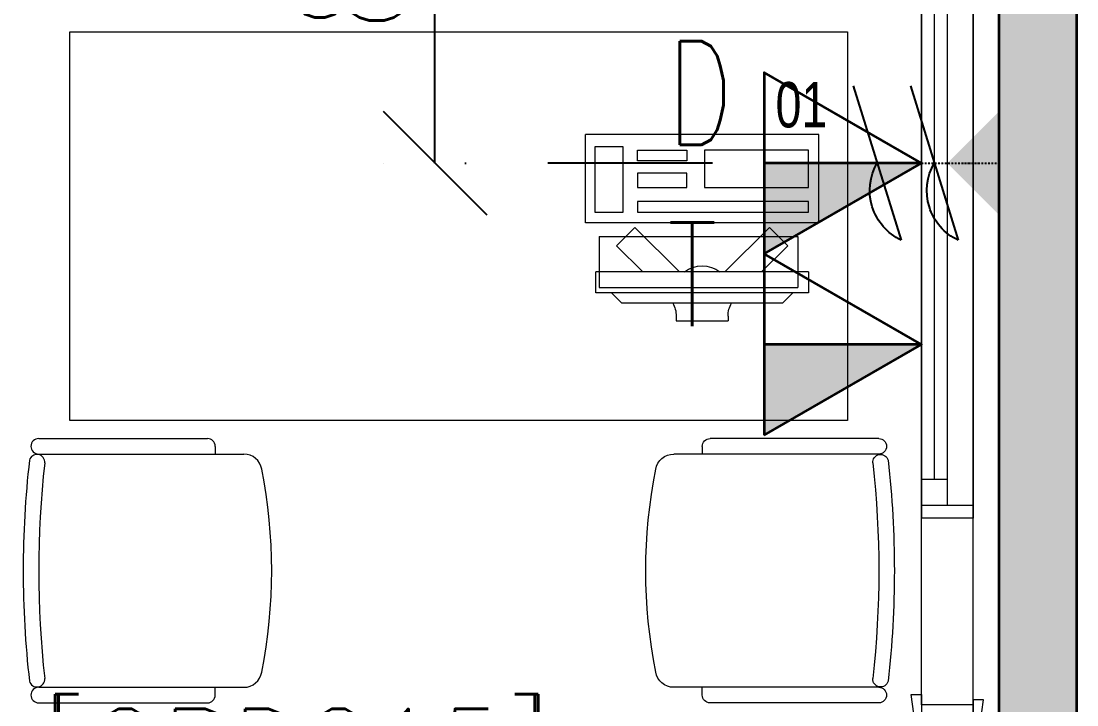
# Model space of a CAD drawing. Header units: inches. Extents: x -12418 to 57169, y -29325 to 19878.
# Drawn here: x 15961 to 17998, y -6087 to -4768 of the extents above; entities that cross this region are included whole.
import ezdxf

# ---------------------------------------------------------------- set-up
doc = ezdxf.new("R2010")
doc.units = ezdxf.units.IN
doc.header["$LTSCALE"] = 25
doc.header["$MEASUREMENT"] = 0
doc.linetypes.add('DASHDOT', pattern=[25.4, 12.7, -6.35, 0, -6.35])
doc.layers.get('0').update_dxf_attribs({"color": 8})
doc.layers.get('Defpoints').update_dxf_attribs({"color": 8})
doc.layers.add('0 @ 50', color=8, linetype='Continuous')
doc.layers.add('T-WIRE', color=140, linetype='Continuous')
for name, color, linetype, lineweight in [('00-Ground Floor$0$72_EGR_BASE_TEXT', 252, 'Continuous', 5), ('00-Ground Floor$0$72_EGR_EQP_TAG', 142, 'Continuous', 5), ('00-Ground Floor$0$Aluminum', 251, 'Continuous', 5), ('00-Ground Floor$0$LOADING', 253, 'Continuous', 5), ('00-Ground Floor$0$Walls', 251, 'Continuous', 5), ('00-Ground Floor$0$Wooden Joinery', 251, 'Continuous', 5), ('E-LITE-CLNG-CNDT', 6, 'DASHDOT', 35), ('T-CABL-TRAY', 60, 'Continuous', 35), ('T-DATA-CLNG-COND', 51, 'DASHDOT', 25), ('T-DATA-CLNG-COND @ 100', 51, 'DASHDOT', 25), ('T-DATA-DEVC-TYPE', 2, 'Continuous', 25), ('T-DATA-DIM', 251, 'DASHDOT', 25), ('T-DATA-WALL @ 100', 33, 'Continuous', 35)]:
    doc.layers.add(name, color=color, linetype=linetype, lineweight=lineweight)
doc.styles.add('00-Ground Floor$0$SIMPLEX', font='SIMPLEX.shx', dxfattribs={"height": 150})
doc.styles.add('00-Ground Floor$0$X3G_ENTITY_257CFD', font='swisscl.ttf', dxfattribs={"height": 200})
doc.styles.add('DC_Simplex', font='SIMPLEX.shx', dxfattribs={"width": 0.7})
doc.dimstyles.new('DevCad-MM', dxfattribs={"dimscale": 0.01, "dimtxt": 2, "dimasz": 2, "dimexe": 1, "dimexo": 1, "dimgap": 0.6, "dimtad": 1, "dimdec": 0, "dimrnd": 10, "dimzin": 1, "dimdsep": 46, "dimtxsty": 'DC_Simplex', "dimblk1": 'OBLIQUE', "dimblk2": 'OBLIQUE', "dimsah": 1, "dimcen": 3, "dimclrd": 256, "dimclre": 256, "dimclrt": 45, "dimadec": 0, "dimazin": 0, "dimtfac": 1, "dimtdec": 0, "dimtix": 1, "dimtmove": 2, "dimatfit": 2, "dimldrblk": 'OBLIQUE', "dimfxl": 1, "dimtolj": 1, "dimtzin": 0, "dimarcsym": 0})

# ---------------------------------------------------------------- blocks, each defined once
blk = doc.blocks.new('00-Ground Floor$0$A$C72370EFE')
at = {"layer": '00-Ground Floor$0$Wooden Joinery'}
for p, q in [((-0.01, -0.04), (-0.02, -0.04)), ((-0.01, -0.03), (-0.01, -0.07)), ((0, -0.03), (-0.01, -0.03)), ((0.04, -0.03), (0.05, -0.03)), ((0.05, -0.03), (0.05, -0.07)), ((0.05, -0.04), (0.06, -0.04)), ((-0.01, -0.06), (-0.02, -0.06)), ((0.05, -0.06), (0.06, -0.06)), ((-0.05, -0.07), (-0.05, -0.16)), ((-0.03, -0.07), (-0.03, -0.16)), ((0, -0.07), (-0.01, -0.07)), ((0.04, -0.07), (0.05, -0.07)), ((0.07, -0.07), (0.07, -0.16)), ((0.09, -0.07), (0.09, -0.16)), ((-0.01, -0.17), (-0.02, -0.17)), ((-0.01, -0.17), (-0.01, -0.19)), ((0.05, -0.17), (0.06, -0.17)), ((0.05, -0.17), (0.05, -0.19)), ((-0.01, -0.19), (-0.02, -0.19)), ((0.05, -0.19), (0.06, -0.19))]:
    blk.add_line(p, q, dxfattribs=at)
for centre, radius, start, end in [((-0.02, -0.07), 0.03, 90, 180), ((0.06, -0.07), 0.03, 0, 90), ((-0.02, -0.07), 0.01, 90, 180), ((0.06, -0.07), 0.01, 0, 90), ((-0.02, -0.16), 0.03, 180, 270), ((-0.02, -0.16), 0.01, 180, 270), ((0.06, -0.16), 0.01, 270, 0), ((0.06, -0.16), 0.03, 270, 0)]:
    blk.add_arc(centre, radius, start, end, dxfattribs=at)
blk = doc.blocks.new('00-Ground Floor$0$A$C5DAD61B4')
at = {"layer": '00-Ground Floor$0$Wooden Joinery'}
for points in [[(80, 959.1), (80, 969.1), (10, 979.1), (10, 959.1)], [(940, 959.1), (940, 969.1), (1010, 979.1), (1010, 959.1)], [(70, 859.1), (70, 849.1), (0, 839.1), (0, 859.1)], [(120, 859.1), (120, 0), (80, 0), (80, 859.1)], [(950, 859.1), (950, 849.1), (1020, 839.1), (1020, 859.1)]]:
    blk.add_lwpolyline(points, close=True, dxfattribs=at)
for points in [[(45, 859.1), (45, 959.1), (20, 959.1), (20, 859.1), (45, 859.1)], [(45, 859.1), (80, 859.1), (80, 899.1), (90, 899.1), (90, 959.1), (45, 959.1), (45, 859.1)], [(975, 859.1), (940, 859.1), (940, 899.1), (930, 899.1), (930, 959.1), (975, 959.1), (975, 859.1)], [(975, 859.1), (975, 959.1), (1000, 959.1), (1000, 859.1), (975, 859.1)]]:
    blk.add_lwpolyline(points, dxfattribs=at)
blk.add_arc((80, 859.1), 860, 272.666, 0, dxfattribs=at)
at = {"layer": '00-Ground Floor$0$Wooden Joinery', "xscale": 999.9999999998854, "yscale": 999.9999999998854, "zscale": 999.9999999998854, "rotation": 180}
blk.add_blockref('00-Ground Floor$0$A$C72370EFE', (120, 0), dxfattribs=at)
blk = doc.blocks.new('00-Ground Floor$0$GF21016-P')
at = {"layer": '00-Ground Floor$0$LOADING', "extrusion": (-1.24384e-09, -1.20261e-09, -1)}
for p, q in [((0.0128, 0.0179), (0.0128, 0.4136)), ((0.4628, 0.0179), (0.4628, 0.4136)), ((-0.0022, 0.3585), (0.0128, 0.3585)), ((0.4778, 0.3585), (0.4628, 0.3585)), ((-0.0172, 0.0179), (-0.0172, 0.3435)), ((0.4928, 0.0179), (0.4928, 0.3435)), ((0.4778, 0.0029), (0.4778, 0.0029))]:
    blk.add_line(p, q, dxfattribs=at)
for centre, radius, start, end in [((-0.2378, -0.5362), 1.0036, 78.7568, 101.2432), ((-0.0478, 0.4136), 0.035, 0, 80.6557), ((-0.4278, 0.4136), 0.035, 99.3443, 180), ((0.0022, 0.3435), 0.015, 0, 90), ((-0.4778, 0.3435), 0.015, 90, 180), ((-0.0284, 0.0145), 0.015, 284.3864, 95.5209), ((-0.2378, 1.8928), 1.8749, 263.6341, 276.3659), ((-0.4471, 0.0145), 0.015, 84.4791, 255.6136), ((0.0022, 0.0179), 0.015, 270, 0), ((0.0022, 0.0179), 0.015, 180, 270), ((-0.2378, 1.8734), 1.8855, 263.5119, 276.4881), ((-0.4778, 0.0179), 0.015, 270, 0), ((-0.4778, 0.0179), 0.015, 180, 270)]:
    blk.add_arc(centre, radius, start, end, dxfattribs=at)
blk = doc.blocks.new('00-Ground Floor$0$ITCWLS1-P')
at = {"layer": '00-Ground Floor$0$LOADING'}
for p, q in [((-0.17, 0.45), (-0.17, 0)), ((-0.17, 0.45), (0, 0.45)), ((0, 0.45), (0, 0)), ((-0.2651, 0.43, 0), (-0.3051, 0.43, 0)), ((-0.3051, 0.43, 0), (-0.3051, 0.02, 0)), ((-0.2651, 0.43, 0), (-0.2651, 0.02, 0)), ((-0.1496, 0.4305), (-0.1291, 0.4305)), ((-0.1291, 0.4305), (-0.1291, 0.4089)), ((-0.197, 0.4094), (-0.295, 0.4094)), ((-0.295, 0.0264), (-0.295, 0.4094)), ((-0.197, 0.0264), (-0.197, 0.4094)), ((-0.3251, 0.38, 0), (-0.3051, 0.4, 0)), ((-0.3251, 0.38, 0), (-0.3251, 0.07, 0)), ((-0.3503, 0.275), (-0.3596, 0.275)), ((-0.3596, 0.175), (-0.3596, 0.275)), ((-0.3503, 0.175), (-0.3596, 0.175)), ((-0.3251, 0.07, 0), (-0.3051, 0.05, 0)), ((-0.197, 0.0264), (-0.295, 0.0264)), ((-0.3051, 0.02, 0), (-0.2651, 0.02, 0)), ((-0.17, 0), (0, 0))]:
    blk.add_line(p, q, dxfattribs=at)
at = {"layer": '00-Ground Floor$0$LOADING', "extrusion": (2.48281e-10, 3.18408e-10, -1)}
for p, q in [((-0.2651, 0.3395), (-0.2144, 0.3902)), ((-0.1791, 0.3548), (-0.2144, 0.3902)), ((-0.2651, 0.2688), (-0.1791, 0.3548))]:
    blk.add_line(p, q, dxfattribs=at)
at = {"layer": '00-Ground Floor$0$LOADING', "extrusion": (2.48281e-10, -3.18408e-10, -1)}
for p, q in [((-0.2651, 0.1812), (-0.1791, 0.0952)), ((-0.2651, 0.1105), (-0.2144, 0.0598)), ((-0.1791, 0.0952), (-0.2144, 0.0598))]:
    blk.add_line(p, q, dxfattribs=at)
at = {"layer": '00-Ground Floor$0$LOADING'}
for points in [[(-0.1291, 0.4089), (-0.1291, 0.1), (-0.1496, 0.1), (-0.1496, 0.4305)], [(-0.1496, 0.1), (-0.1496, 0.1), (-0.1496, 0.1), (-0.1496, 0.1), (-0.1496, 0.1), (-0.1496, 0.1), (-0.1496, 0.1), (-0.1496, 0.1), (-0.1496, 0.1)], [(-0.1496, 0.1), (-0.1496, 0.1), (-0.1496, 0.1), (-0.1496, 0.1), (-0.1496, 0.1), (-0.1496, 0.1), (-0.1496, 0.1), (-0.1496, 0.1), (-0.1496, 0.1), (-0.1496, 0.1), (-0.1496, 0.1), (-0.1496, 0.1), (-0.1496, 0.1), (-0.1496, 0.1), (-0.1496, 0.1), (-0.1496, 0.1), (-0.1496, 0.1), (-0.1496, 0.1)], [(-0.1496, 0.1), (-0.1496, 0.1), (-0.1496, 0.1), (-0.1496, 0.1), (-0.1496, 0.1), (-0.1496, 0.1), (-0.1496, 0.1), (-0.1496, 0.1), (-0.1496, 0.1), (-0.1496, 0.1)], [(-0.1496, 0.1), (-0.1496, 0.1), (-0.1496, 0.1), (-0.1496, 0.1), (-0.1496, 0.1), (-0.1496, 0.1), (-0.1496, 0.1)], [(-0.1496, 0.1), (-0.1496, 0.1), (-0.1496, 0.1), (-0.1496, 0.1), (-0.1496, 0.1), (-0.1496, 0.1), (-0.1496, 0.1), (-0.1496, 0.1), (-0.1496, 0.1), (-0.1496, 0.1)], [(-0.1496, 0.1), (-0.1496, 0.1), (-0.1496, 0.1), (-0.1496, 0.1), (-0.1496, 0.1), (-0.1496, 0.1), (-0.1496, 0.1), (-0.1496, 0.1), (-0.1496, 0.1), (-0.1496, 0.1), (-0.1496, 0.1), (-0.1496, 0.1), (-0.1496, 0.1), (-0.1496, 0.1), (-0.1496, 0.1)], [(-0.1496, 0.1), (-0.1496, 0.1), (-0.1496, 0.1), (-0.1496, 0.1), (-0.1496, 0.1), (-0.1496, 0.1), (-0.1496, 0.1), (-0.1496, 0.1), (-0.1496, 0.1), (-0.1496, 0.1)], [(-0.1496, 0.1), (-0.1496, 0.1), (-0.1496, 0.1), (-0.1496, 0.1), (-0.1496, 0.1), (-0.1496, 0.1), (-0.1496, 0.1), (-0.1496, 0.1), (-0.1496, 0.1), (-0.1496, 0.1)], [(-0.1496, 0.1), (-0.1496, 0.1), (-0.1496, 0.1), (-0.1496, 0.1), (-0.1496, 0.1), (-0.1496, 0.1), (-0.1496, 0.1), (-0.1496, 0.1), (-0.1496, 0.1), (-0.1496, 0.1), (-0.1496, 0.1), (-0.1496, 0.1), (-0.1496, 0.1), (-0.1496, 0.1), (-0.1496, 0.1), (-0.1496, 0.1), (-0.1496, 0.1), (-0.1496, 0.1), (-0.1496, 0.1), (-0.1496, 0.1), (-0.1496, 0.1), (-0.1496, 0.1), (-0.1496, 0.1), (-0.1496, 0.1), (-0.1496, 0.1), (-0.1496, 0.1), (-0.1496, 0.1), (-0.1496, 0.1), (-0.1496, 0.1), (-0.1496, 0.1), (-0.1496, 0.1), (-0.1496, 0.1), (-0.1496, 0.1), (-0.1496, 0.1), (-0.1496, 0.1), (-0.1496, 0.1), (-0.1496, 0.1), (-0.1496, 0.1), (-0.1496, 0.1), (-0.1496, 0.1), (-0.1496, 0.1), (-0.1496, 0.1), (-0.1496, 0.1), (-0.1496, 0.1), (-0.1496, 0.1), (-0.1496, 0.1), (-0.1496, 0.1), (-0.1496, 0.1), (-0.1496, 0.1), (-0.1496, 0.1), (-0.1496, 0.1), (-0.1496, 0.1), (-0.1496, 0.1), (-0.1496, 0.1)], [(-0.1496, 0.1), (-0.1496, 0.1), (-0.1496, 0.1), (-0.1496, 0.1), (-0.1496, 0.1), (-0.1496, 0.1), (-0.1496, 0.1), (-0.1496, 0.1), (-0.1496, 0.1), (-0.1496, 0.1), (-0.1496, 0.1), (-0.1496, 0.1), (-0.1496, 0.1), (-0.1496, 0.1), (-0.1496, 0.1), (-0.1496, 0.1), (-0.1496, 0.1), (-0.1496, 0.1), (-0.1496, 0.1), (-0.1496, 0.1), (-0.1496, 0.1), (-0.1496, 0.1), (-0.1496, 0.1), (-0.1496, 0.1), (-0.1496, 0.1), (-0.1496, 0.1), (-0.1496, 0.1), (-0.1496, 0.1), (-0.1496, 0.1), (-0.1496, 0.1), (-0.1496, 0.1), (-0.1496, 0.1), (-0.1496, 0.1), (-0.1496, 0.1), (-0.1496, 0.1), (-0.1496, 0.1), (-0.1496, 0.1), (-0.1496, 0.1), (-0.1496, 0.1), (-0.1496, 0.1), (-0.1496, 0.1), (-0.1496, 0.1), (-0.1496, 0.1), (-0.1496, 0.1), (-0.1496, 0.1), (-0.1496, 0.1), (-0.1496, 0.1), (-0.1496, 0.1), (-0.1496, 0.1), (-0.1496, 0.1), (-0.1496, 0.1), (-0.1496, 0.1), (-0.1496, 0.1), (-0.1496, 0.1), (-0.1496, 0.1), (-0.1496, 0.1), (-0.1496, 0.1), (-0.1496, 0.1), (-0.1496, 0.1), (-0.1496, 0.1), (-0.1496, 0.1), (-0.1496, 0.1), (-0.1496, 0.1), (-0.1496, 0.1), (-0.1496, 0.1), (-0.1496, 0.1), (-0.1496, 0.1), (-0.1496, 0.1), (-0.1496, 0.1), (-0.1496, 0.1), (-0.1496, 0.1), (-0.1496, 0.1), (-0.1496, 0.1), (-0.1496, 0.1), (-0.1496, 0.1), (-0.1496, 0.1), (-0.1496, 0.1), (-0.1496, 0.1), (-0.1496, 0.1), (-0.1496, 0.1), (-0.1496, 0.1), (-0.1496, 0.1), (-0.1496, 0.1), (-0.1496, 0.1), (-0.1496, 0.1), (-0.1496, 0.1), (-0.1496, 0.1), (-0.1496, 0.1), (-0.1496, 0.1)], [(-0.1496, 0.1), (-0.1496, 0.1), (-0.1496, 0.1), (-0.1496, 0.1), (-0.1496, 0.1), (-0.1496, 0.1), (-0.1496, 0.1), (-0.1496, 0.1), (-0.1496, 0.1), (-0.1496, 0.1), (-0.1496, 0.1), (-0.1496, 0.1)], [(-0.1496, 0.1), (-0.1496, 0.1), (-0.1496, 0.1), (-0.1496, 0.1), (-0.1496, 0.1), (-0.1496, 0.1), (-0.1496, 0.1)], [(-0.1496, 0.1), (-0.1496, 0.1), (-0.1496, 0.1), (-0.1496, 0.1), (-0.1496, 0.1), (-0.1496, 0.1), (-0.1496, 0.1), (-0.1496, 0.1), (-0.1496, 0.1), (-0.1496, 0.1), (-0.1496, 0.1), (-0.1496, 0.1), (-0.1496, 0.1), (-0.1496, 0.1), (-0.1496, 0.1), (-0.1496, 0.1), (-0.1496, 0.1)], [(-0.1496, 0.1), (-0.1496, 0.1), (-0.1496, 0.1), (-0.1496, 0.1), (-0.1496, 0.1), (-0.1496, 0.1), (-0.1496, 0.1), (-0.1496, 0.1), (-0.1496, 0.1), (-0.1496, 0.1), (-0.1496, 0.1), (-0.1496, 0.1), (-0.1496, 0.1), (-0.1496, 0.1), (-0.1496, 0.1), (-0.1496, 0.1), (-0.1496, 0.1), (-0.1496, 0.1), (-0.1496, 0.1), (-0.1496, 0.1), (-0.1496, 0.1), (-0.1496, 0.1), (-0.1496, 0.1), (-0.1496, 0.1), (-0.1496, 0.1), (-0.1496, 0.1), (-0.1496, 0.1), (-0.1496, 0.1), (-0.1496, 0.1), (-0.1496, 0.1), (-0.1496, 0.1), (-0.1496, 0.1), (-0.1496, 0.1), (-0.1496, 0.1), (-0.1496, 0.1), (-0.1496, 0.1), (-0.1496, 0.1), (-0.1496, 0.1), (-0.1496, 0.1), (-0.1496, 0.1), (-0.1496, 0.1), (-0.1496, 0.1), (-0.1496, 0.1), (-0.1496, 0.1), (-0.1496, 0.1), (-0.1496, 0.1), (-0.1496, 0.1), (-0.1496, 0.1), (-0.1496, 0.1), (-0.1496, 0.1), (-0.1496, 0.1), (-0.1496, 0.1), (-0.1496, 0.1), (-0.1496, 0.1), (-0.1496, 0.1), (-0.1496, 0.1), (-0.1496, 0.1), (-0.1496, 0.1), (-0.1496, 0.1), (-0.1496, 0.1), (-0.1496, 0.1), (-0.1496, 0.1), (-0.1496, 0.1), (-0.1496, 0.1), (-0.1496, 0.1), (-0.1496, 0.1), (-0.1496, 0.1), (-0.1496, 0.1), (-0.1496, 0.1), (-0.1496, 0.1), (-0.1496, 0.1), (-0.1496, 0.1), (-0.1496, 0.1), (-0.1496, 0.1), (-0.1496, 0.1), (-0.1496, 0.1), (-0.1496, 0.1), (-0.1496, 0.1), (-0.1496, 0.1), (-0.1496, 0.1), (-0.1496, 0.1), (-0.1496, 0.1), (-0.1496, 0.1), (-0.1496, 0.1), (-0.1496, 0.1), (-0.1496, 0.1), (-0.1496, 0.1), (-0.1496, 0.1), (-0.1496, 0.1), (-0.1496, 0.1), (-0.1496, 0.1), (-0.1496, 0.1), (-0.1496, 0.1), (-0.1496, 0.1), (-0.1496, 0.1), (-0.1496, 0.1), (-0.1496, 0.1), (-0.1496, 0.1), (-0.1496, 0.1), (-0.1496, 0.1), (-0.1496, 0.1), (-0.1496, 0.1), (-0.1496, 0.1), (-0.1496, 0.1), (-0.1496, 0.1), (-0.1496, 0.1), (-0.1496, 0.1), (-0.1496, 0.1), (-0.1496, 0.1), (-0.1496, 0.1), (-0.1496, 0.1)], [(-0.1496, 0.1), (-0.1496, 0.1), (-0.1496, 0.1), (-0.1496, 0.1), (-0.1496, 0.1), (-0.1496, 0.1), (-0.1496, 0.1), (-0.1496, 0.1)]]:
    blk.add_lwpolyline(points, dxfattribs=at)
for points in [[(-0.1019, 0.4305), (-0.0304, 0.4305), (-0.0304, 0.2294), (-0.1019, 0.2294)], [(-0.1019, 0.1954), (-0.0747, 0.1954), (-0.0747, 0.1), (-0.1019, 0.1)], [(-0.0304, 0.1954), (-0.0508, 0.1954), (-0.0508, 0.1), (-0.0304, 0.1)], [(-0.1496, 0.1), (-0.1496, 0.1), (-0.1496, 0.1), (-0.1496, 0.1), (-0.1496, 0.1), (-0.1496, 0.1), (-0.1496, 0.1), (-0.1496, 0.1), (-0.1496, 0.1), (-0.1496, 0.1), (-0.1496, 0.1), (-0.1496, 0.1), (-0.1496, 0.1), (-0.1496, 0.1), (-0.1496, 0.1), (-0.1496, 0.1), (-0.1496, 0.1), (-0.1496, 0.1), (-0.1496, 0.1), (-0.1496, 0.1), (-0.1496, 0.1), (-0.1496, 0.1), (-0.1496, 0.1), (-0.1496, 0.1), (-0.1496, 0.1), (-0.1496, 0.1), (-0.1496, 0.1), (-0.1496, 0.1), (-0.1496, 0.1), (-0.1496, 0.1), (-0.1496, 0.1), (-0.1496, 0.1), (-0.1496, 0.1), (-0.1496, 0.1), (-0.1496, 0.1), (-0.1496, 0.1), (-0.1496, 0.1), (-0.1496, 0.1), (-0.1496, 0.1), (-0.1496, 0.1), (-0.1496, 0.1), (-0.1496, 0.1), (-0.1496, 0.1), (-0.1496, 0.1), (-0.1496, 0.1), (-0.1496, 0.1), (-0.1496, 0.1), (-0.1496, 0.1), (-0.1496, 0.1), (-0.1496, 0.1), (-0.1496, 0.1), (-0.1496, 0.1), (-0.1496, 0.1), (-0.1496, 0.1), (-0.1496, 0.1), (-0.1496, 0.1), (-0.1496, 0.1), (-0.1496, 0.1), (-0.1496, 0.1), (-0.1496, 0.1), (-0.1496, 0.1), (-0.1496, 0.1), (-0.1496, 0.1), (-0.1496, 0.1), (-0.1496, 0.1), (-0.1496, 0.1), (-0.1496, 0.1), (-0.1496, 0.1), (-0.1496, 0.1), (-0.1496, 0.1), (-0.1496, 0.1), (-0.1496, 0.1), (-0.1496, 0.1), (-0.1496, 0.1), (-0.1496, 0.1), (-0.1496, 0.1), (-0.1496, 0.1), (-0.1496, 0.1), (-0.1496, 0.1), (-0.1496, 0.1), (-0.1496, 0.1), (-0.1496, 0.1), (-0.1496, 0.1), (-0.1496, 0.1), (-0.1496, 0.1), (-0.1496, 0.1), (-0.1496, 0.1), (-0.1496, 0.1), (-0.1496, 0.1), (-0.1496, 0.1), (-0.1496, 0.1), (-0.1496, 0.1), (-0.1496, 0.1), (-0.1496, 0.1), (-0.1496, 0.1), (-0.1496, 0.1), (-0.1496, 0.1), (-0.1496, 0.1), (-0.1496, 0.1), (-0.1496, 0.1), (-0.1496, 0.1), (-0.1496, 0.1), (-0.1496, 0.1), (-0.1496, 0.1), (-0.1496, 0.1), (-0.1496, 0.1), (-0.1496, 0.1), (-0.1496, 0.1), (-0.1496, 0.1), (-0.1496, 0.1), (-0.1496, 0.1), (-0.1496, 0.1), (-0.1496, 0.1), (-0.1496, 0.1), (-0.1496, 0.1), (-0.1496, 0.1), (-0.1496, 0.1), (-0.1496, 0.1), (-0.1496, 0.1), (-0.1496, 0.1), (-0.1496, 0.1), (-0.1496, 0.1), (-0.1496, 0.1), (-0.1496, 0.1), (-0.1496, 0.1), (-0.1496, 0.1), (-0.1496, 0.1), (-0.1496, 0.1), (-0.1496, 0.1), (-0.1496, 0.1), (-0.1496, 0.1), (-0.1496, 0.1), (-0.1496, 0.1), (-0.1496, 0.1), (-0.1496, 0.1), (-0.1496, 0.1), (-0.1496, 0.1), (-0.1496, 0.1), (-0.1496, 0.1), (-0.1496, 0.1), (-0.1496, 0.1), (-0.1496, 0.1), (-0.1496, 0.1), (-0.1496, 0.1), (-0.1496, 0.1), (-0.1496, 0.1), (-0.1496, 0.1), (-0.1496, 0.1), (-0.1496, 0.1), (-0.1496, 0.1), (-0.1496, 0.1), (-0.1496, 0.1), (-0.1496, 0.1), (-0.1496, 0.1), (-0.1496, 0.1), (-0.1496, 0.1), (-0.1496, 0.1), (-0.1496, 0.1), (-0.1496, 0.1), (-0.1496, 0.1), (-0.1496, 0.1), (-0.1496, 0.1), (-0.1496, 0.1), (-0.1496, 0.1), (-0.1496, 0.1), (-0.1496, 0.1), (-0.1496, 0.1), (-0.1496, 0.1), (-0.1496, 0.1), (-0.1496, 0.1), (-0.1496, 0.1), (-0.1496, 0.1), (-0.1496, 0.1), (-0.1496, 0.1), (-0.1496, 0.1), (-0.1496, 0.1), (-0.1496, 0.1), (-0.1496, 0.1), (-0.1496, 0.1), (-0.1496, 0.1), (-0.1496, 0.1), (-0.1496, 0.1), (-0.1496, 0.1), (-0.1496, 0.1), (-0.1496, 0.1), (-0.1496, 0.1), (-0.1496, 0.1), (-0.1496, 0.1), (-0.1496, 0.1), (-0.1496, 0.1), (-0.1496, 0.1), (-0.1496, 0.1), (-0.1496, 0.1), (-0.1496, 0.1), (-0.1496, 0.1), (-0.1496, 0.1), (-0.1496, 0.1), (-0.1496, 0.1), (-0.1496, 0.1), (-0.1496, 0.1), (-0.1496, 0.1), (-0.1496, 0.1), (-0.1496, 0.1), (-0.1496, 0.1), (-0.1496, 0.1), (-0.1496, 0.1), (-0.1496, 0.1), (-0.1496, 0.1), (-0.1496, 0.1), (-0.1496, 0.1), (-0.1496, 0.1), (-0.1496, 0.1), (-0.1496, 0.1), (-0.1496, 0.1), (-0.1496, 0.1), (-0.1496, 0.1), (-0.1496, 0.1), (-0.1496, 0.1), (-0.1496, 0.1), (-0.1496, 0.1), (-0.1496, 0.1), (-0.1496, 0.1), (-0.1496, 0.1), (-0.1496, 0.1), (-0.1496, 0.1), (-0.1496, 0.1), (-0.1496, 0.1), (-0.1496, 0.1), (-0.1496, 0.1), (-0.1496, 0.1), (-0.1496, 0.1), (-0.1496, 0.1), (-0.1496, 0.1), (-0.1496, 0.1), (-0.1496, 0.1), (-0.1496, 0.1), (-0.1496, 0.1), (-0.1496, 0.1), (-0.1496, 0.1), (-0.1496, 0.1), (-0.1496, 0.1), (-0.1496, 0.1), (-0.1496, 0.1), (-0.1496, 0.1), (-0.1496, 0.1), (-0.1496, 0.1), (-0.1496, 0.1), (-0.1496, 0.1), (-0.1496, 0.1), (-0.1496, 0.1), (-0.1496, 0.1), (-0.1496, 0.1), (-0.1496, 0.1), (-0.1496, 0.1), (-0.1496, 0.1), (-0.1496, 0.1), (-0.1496, 0.1), (-0.1496, 0.1), (-0.1496, 0.1), (-0.1496, 0.1), (-0.1496, 0.1), (-0.1496, 0.1), (-0.1496, 0.1), (-0.1496, 0.1), (-0.1496, 0.1), (-0.1496, 0.1), (-0.1496, 0.1), (-0.1496, 0.1), (-0.1496, 0.1), (-0.1496, 0.1), (-0.1496, 0.1), (-0.1496, 0.1), (-0.1496, 0.1), (-0.1496, 0.1), (-0.1496, 0.1), (-0.1496, 0.1), (-0.1496, 0.1)], [(-0.1496, 0.1), (-0.1496, 0.1), (-0.1496, 0.1), (-0.1496, 0.1), (-0.1496, 0.1), (-0.1496, 0.1), (-0.1496, 0.1), (-0.1496, 0.1), (-0.1496, 0.1), (-0.1496, 0.1), (-0.1496, 0.1), (-0.1496, 0.1), (-0.1496, 0.1), (-0.1496, 0.1), (-0.1496, 0.1), (-0.1496, 0.1), (-0.1496, 0.1), (-0.1496, 0.1), (-0.1496, 0.1), (-0.1496, 0.1), (-0.1496, 0.1), (-0.1496, 0.1), (-0.1496, 0.1), (-0.1496, 0.1), (-0.1496, 0.1), (-0.1496, 0.1), (-0.1496, 0.1), (-0.1496, 0.1), (-0.1496, 0.1), (-0.1496, 0.1), (-0.1496, 0.1), (-0.1496, 0.1), (-0.1496, 0.1), (-0.1496, 0.1), (-0.1496, 0.1), (-0.1496, 0.1), (-0.1496, 0.1), (-0.1496, 0.1), (-0.1496, 0.1), (-0.1496, 0.1), (-0.1496, 0.1), (-0.1496, 0.1), (-0.1496, 0.1), (-0.1496, 0.1), (-0.1496, 0.1), (-0.1496, 0.1), (-0.1496, 0.1), (-0.1496, 0.1), (-0.1496, 0.1), (-0.1496, 0.1), (-0.1496, 0.1), (-0.1496, 0.1), (-0.1496, 0.1), (-0.1496, 0.1), (-0.1496, 0.1), (-0.1496, 0.1), (-0.1496, 0.1), (-0.1496, 0.1), (-0.1496, 0.1), (-0.1496, 0.1), (-0.1496, 0.1), (-0.1496, 0.1), (-0.1496, 0.1), (-0.1496, 0.1), (-0.1496, 0.1), (-0.1496, 0.1), (-0.1496, 0.1), (-0.1496, 0.1), (-0.1496, 0.1), (-0.1496, 0.1), (-0.1496, 0.1), (-0.1496, 0.1), (-0.1496, 0.1), (-0.1496, 0.1), (-0.1496, 0.1), (-0.1496, 0.1), (-0.1496, 0.1), (-0.1496, 0.1), (-0.1496, 0.1), (-0.1496, 0.1), (-0.1496, 0.1), (-0.1496, 0.1), (-0.1496, 0.1), (-0.1496, 0.1), (-0.1496, 0.1), (-0.1496, 0.1), (-0.1496, 0.1), (-0.1496, 0.1), (-0.1496, 0.1), (-0.1496, 0.1), (-0.1496, 0.1), (-0.1496, 0.1), (-0.1496, 0.1), (-0.1496, 0.1), (-0.1496, 0.1), (-0.1496, 0.1), (-0.1496, 0.1), (-0.1496, 0.1), (-0.1496, 0.1), (-0.1496, 0.1), (-0.1496, 0.1), (-0.1496, 0.1), (-0.1496, 0.1), (-0.1496, 0.1), (-0.1496, 0.1), (-0.1496, 0.1), (-0.1496, 0.1), (-0.1496, 0.1), (-0.1496, 0.1), (-0.1496, 0.1), (-0.1496, 0.1), (-0.1496, 0.1), (-0.1496, 0.1), (-0.1496, 0.1), (-0.1496, 0.1), (-0.1496, 0.1), (-0.1496, 0.1), (-0.1496, 0.1), (-0.1496, 0.1), (-0.1496, 0.1), (-0.1496, 0.1), (-0.1496, 0.1), (-0.1496, 0.1), (-0.1496, 0.1), (-0.1496, 0.1), (-0.1496, 0.1), (-0.1496, 0.1), (-0.1496, 0.1), (-0.1496, 0.1), (-0.1496, 0.1), (-0.1496, 0.1), (-0.1496, 0.1), (-0.1496, 0.1), (-0.1496, 0.1), (-0.1496, 0.1), (-0.1496, 0.1), (-0.1496, 0.1), (-0.1496, 0.1), (-0.1496, 0.1), (-0.1496, 0.1), (-0.1496, 0.1), (-0.1496, 0.1), (-0.1496, 0.1), (-0.1496, 0.1), (-0.1496, 0.1), (-0.1496, 0.1), (-0.1496, 0.1), (-0.1496, 0.1), (-0.1496, 0.1), (-0.1496, 0.1), (-0.1496, 0.1), (-0.1496, 0.1), (-0.1496, 0.1), (-0.1496, 0.1), (-0.1496, 0.1), (-0.1496, 0.1), (-0.1496, 0.1), (-0.1496, 0.1), (-0.1496, 0.1), (-0.1496, 0.1), (-0.1496, 0.1), (-0.1496, 0.1), (-0.1496, 0.1), (-0.1496, 0.1), (-0.1496, 0.1), (-0.1496, 0.1), (-0.1496, 0.1), (-0.1496, 0.1), (-0.1496, 0.1), (-0.1496, 0.1), (-0.1496, 0.1), (-0.1496, 0.1), (-0.1496, 0.1), (-0.1496, 0.1), (-0.1496, 0.1), (-0.1496, 0.1), (-0.1496, 0.1), (-0.1496, 0.1), (-0.1496, 0.1), (-0.1496, 0.1), (-0.1496, 0.1), (-0.1496, 0.1), (-0.1496, 0.1), (-0.1496, 0.1), (-0.1496, 0.1), (-0.1496, 0.1), (-0.1496, 0.1), (-0.1496, 0.1), (-0.1496, 0.1), (-0.1496, 0.1), (-0.1496, 0.1), (-0.1496, 0.1), (-0.1496, 0.1), (-0.1496, 0.1), (-0.1496, 0.1), (-0.1496, 0.1), (-0.1496, 0.1), (-0.1496, 0.1), (-0.1496, 0.1), (-0.1496, 0.1), (-0.1496, 0.1), (-0.1496, 0.1), (-0.1496, 0.1), (-0.1496, 0.1), (-0.1496, 0.1), (-0.1496, 0.1), (-0.1496, 0.1), (-0.1496, 0.1), (-0.1496, 0.1), (-0.1496, 0.1), (-0.1496, 0.1), (-0.1496, 0.1), (-0.1496, 0.1), (-0.1496, 0.1)], [(-0.1496, 0.1), (-0.1496, 0.1), (-0.1496, 0.1), (-0.1496, 0.1), (-0.1496, 0.1), (-0.1496, 0.1), (-0.1496, 0.1), (-0.1496, 0.1), (-0.1496, 0.1), (-0.1496, 0.1), (-0.1496, 0.1), (-0.1496, 0.1), (-0.1496, 0.1), (-0.1496, 0.1), (-0.1496, 0.1), (-0.1496, 0.1), (-0.1496, 0.1), (-0.1496, 0.1), (-0.1496, 0.1), (-0.1496, 0.1), (-0.1496, 0.1), (-0.1496, 0.1), (-0.1496, 0.1), (-0.1496, 0.1), (-0.1496, 0.1), (-0.1496, 0.1), (-0.1496, 0.1), (-0.1496, 0.1), (-0.1496, 0.1), (-0.1496, 0.1), (-0.1496, 0.1), (-0.1496, 0.1), (-0.1496, 0.1), (-0.1496, 0.1), (-0.1496, 0.1), (-0.1496, 0.1), (-0.1496, 0.1), (-0.1496, 0.1), (-0.1496, 0.1), (-0.1496, 0.1), (-0.1496, 0.1), (-0.1496, 0.1), (-0.1496, 0.1), (-0.1496, 0.1), (-0.1496, 0.1), (-0.1496, 0.1), (-0.1496, 0.1), (-0.1496, 0.1), (-0.1496, 0.1), (-0.1496, 0.1), (-0.1496, 0.1), (-0.1496, 0.1), (-0.1496, 0.1), (-0.1496, 0.1), (-0.1496, 0.1), (-0.1496, 0.1), (-0.1496, 0.1), (-0.1496, 0.1), (-0.1496, 0.1), (-0.1496, 0.1), (-0.1496, 0.1), (-0.1496, 0.1), (-0.1496, 0.1), (-0.1496, 0.1), (-0.1496, 0.1), (-0.1496, 0.1), (-0.1496, 0.1), (-0.1496, 0.1), (-0.1496, 0.1), (-0.1496, 0.1), (-0.1496, 0.1), (-0.1496, 0.1), (-0.1496, 0.1), (-0.1496, 0.1), (-0.1496, 0.1), (-0.1496, 0.1), (-0.1496, 0.1), (-0.1496, 0.1), (-0.1496, 0.1), (-0.1496, 0.1), (-0.1496, 0.1), (-0.1496, 0.1), (-0.1496, 0.1), (-0.1496, 0.1), (-0.1496, 0.1), (-0.1496, 0.1), (-0.1496, 0.1), (-0.1496, 0.1), (-0.1496, 0.1), (-0.1496, 0.1), (-0.1496, 0.1), (-0.1496, 0.1), (-0.1496, 0.1), (-0.1496, 0.1), (-0.1496, 0.1), (-0.1496, 0.1), (-0.1496, 0.1), (-0.1496, 0.1), (-0.1496, 0.1), (-0.1496, 0.1), (-0.1496, 0.1), (-0.1496, 0.1), (-0.1496, 0.1), (-0.1496, 0.1), (-0.1496, 0.1), (-0.1496, 0.1), (-0.1496, 0.1), (-0.1496, 0.1), (-0.1496, 0.1), (-0.1496, 0.1), (-0.1496, 0.1), (-0.1496, 0.1), (-0.1496, 0.1), (-0.1496, 0.1), (-0.1496, 0.1), (-0.1496, 0.1), (-0.1496, 0.1), (-0.1496, 0.1), (-0.1496, 0.1), (-0.1496, 0.1), (-0.1496, 0.1), (-0.1496, 0.1), (-0.1496, 0.1), (-0.1496, 0.1), (-0.1496, 0.1), (-0.1496, 0.1), (-0.1496, 0.1), (-0.1496, 0.1), (-0.1496, 0.1), (-0.1496, 0.1), (-0.1496, 0.1), (-0.1496, 0.1), (-0.1496, 0.1), (-0.1496, 0.1), (-0.1496, 0.1), (-0.1496, 0.1), (-0.1496, 0.1), (-0.1496, 0.1), (-0.1496, 0.1), (-0.1496, 0.1), (-0.1496, 0.1), (-0.1496, 0.1), (-0.1496, 0.1), (-0.1496, 0.1), (-0.1496, 0.1), (-0.1496, 0.1), (-0.1496, 0.1), (-0.1496, 0.1), (-0.1496, 0.1), (-0.1496, 0.1), (-0.1496, 0.1), (-0.1496, 0.1), (-0.1496, 0.1), (-0.1496, 0.1), (-0.1496, 0.1), (-0.1496, 0.1), (-0.1496, 0.1), (-0.1496, 0.1), (-0.1496, 0.1), (-0.1496, 0.1), (-0.1496, 0.1), (-0.1496, 0.1), (-0.1496, 0.1), (-0.1496, 0.1), (-0.1496, 0.1), (-0.1496, 0.1), (-0.1496, 0.1), (-0.1496, 0.1), (-0.1496, 0.1), (-0.1496, 0.1), (-0.1496, 0.1), (-0.1496, 0.1), (-0.1496, 0.1), (-0.1496, 0.1), (-0.1496, 0.1), (-0.1496, 0.1), (-0.1496, 0.1), (-0.1496, 0.1), (-0.1496, 0.1), (-0.1496, 0.1), (-0.1496, 0.1), (-0.1496, 0.1), (-0.1496, 0.1), (-0.1496, 0.1), (-0.1496, 0.1), (-0.1496, 0.1), (-0.1496, 0.1), (-0.1496, 0.1), (-0.1496, 0.1), (-0.1496, 0.1), (-0.1496, 0.1), (-0.1496, 0.1), (-0.1496, 0.1), (-0.1496, 0.1), (-0.1496, 0.1), (-0.1496, 0.1), (-0.1496, 0.1), (-0.1496, 0.1), (-0.1496, 0.1), (-0.1496, 0.1), (-0.1496, 0.1), (-0.1496, 0.1), (-0.1496, 0.1), (-0.1496, 0.1), (-0.1496, 0.1), (-0.1496, 0.1), (-0.1496, 0.1), (-0.1496, 0.1), (-0.1496, 0.1), (-0.1496, 0.1), (-0.1496, 0.1), (-0.1496, 0.1), (-0.1496, 0.1), (-0.1496, 0.1), (-0.1496, 0.1), (-0.1496, 0.1), (-0.1496, 0.1), (-0.1496, 0.1), (-0.1496, 0.1)], [(-0.1496, 0.0727), (-0.0236, 0.0727), (-0.0236, 0.0182), (-0.1496, 0.0182)]]:
    blk.add_lwpolyline(points, close=True, dxfattribs=at)
for centre, radius, start, end in [((-0.3503, 0.325), 0.05, 270, 300.3093), ((-0.3089, 0.225), 0.0556, 321.9431, 38.0569), ((-0.3503, 0.125), 0.05, 59.6907, 90)]:
    blk.add_arc(centre, radius, start, end, dxfattribs=at)
blk = doc.blocks.new('00-Ground Floor$0$A$C37be4daf')
at = {"layer": '00-Ground Floor$0$Aluminum'}
for p, q in [((1416, 598.2), (216, 598.2)), ((241, 498.2), (241, 598.2)), ((291, 548.2), (291, 598.2)), ((1341, 548.2), (1341, 598.2)), ((1391, 498.2), (1391, 598.2)), ((291, 573.2), (1341, 573.2)), ((1391, 548.2), (241, 548.2)), ((1416, 498.2), (216, 498.2))]:
    blk.add_line(p, q, dxfattribs=at)
at = {"layer": '00-Ground Floor$0$Walls'}
for p, q in [((216, 498.2), (216, 598.2)), ((1416, 498.2), (1416, 598.2))]:
    blk.add_line(p, q, dxfattribs=at)
blk = doc.blocks.new('00-Ground Floor')
at = {"layer": '00-Ground Floor$0$LOADING', "elevation": 0}
blk.add_lwpolyline([(17555.3, -4788.8), (17555.3, -5538.8), (16055.3, -5538.8), (16055.3, -4788.8)], close=True, dxfattribs=at)
at = {"layer": '00-Ground Floor$0$Walls'}
for p, q in [((17797.7, -6087.4, 0), (17797.7, -4067.4, 0)), ((17697.7, -6087.4, 0), (17697.7, -4167.4, 0))]:
    blk.add_line(p, q, dxfattribs=at)
at = {"rotation": 90}
blk.add_blockref('00-Ground Floor$0$A$C37be4daf', (18296, -5943.4, 0), dxfattribs=at)
at = {"layer": '00-Ground Floor$0$LOADING', "extrusion": (1.93989e-16, 8.01373e-06, 1), "xscale": -1000.000000000009, "yscale": 1000.000000000009, "zscale": 1000.000000000009, "rotation": 270.0000000000001}
blk.add_blockref('00-Ground Floor$0$ITCWLS1-P', (17049.8, -4986.9, 0), dxfattribs=at)
at = {"layer": '00-Ground Floor$0$LOADING', "extrusion": (2.24019e-05, 2.67576e-11, 1), "xscale": -1000.000000000005, "yscale": 1000.000000000005, "zscale": -1000.000000000005, "rotation": 270.0000251123527}
blk.add_blockref('00-Ground Floor$0$GF21016-P', (15977.1, -6066.3, 0.4), dxfattribs=at)
at = {"layer": '00-Ground Floor$0$LOADING', "extrusion": (-2.24019e-05, 2.67576e-11, 1), "xscale": 1000.000000000005, "yscale": 1000.000000000005, "zscale": -1000.000000000002, "rotation": 89.9999748876473}
blk.add_blockref('00-Ground Floor$0$GF21016-P', (17633.5, -6066.3, -0.4), dxfattribs=at)
at = {"layer": '00-Ground Floor$0$Wooden Joinery', "xscale": -1, "rotation": 270}
blk.add_blockref('00-Ground Floor$0$A$C5DAD61B4', (16838.7, -7087.4, 0), dxfattribs=at)
at = {"layer": '00-Ground Floor$0$72_EGR_BASE_TEXT', "insert": (16492.7, -6095.3, 0), "char_height": 150, "attachment_point": 2, "style": '00-Ground Floor$0$SIMPLEX'}
blk.add_mtext('[OPDG15]', dxfattribs=at)
at = {"layer": '00-Ground Floor$0$72_EGR_EQP_TAG', "insert": (17466.3, -4885.6, 0), "char_height": 87.47, "attachment_point": 2, "style": '00-Ground Floor$0$X3G_ENTITY_257CFD'}
blk.add_mtext('01', dxfattribs=at)
blk = doc.blocks.new('*U26')
blk.add_hatch(color=254).paths.add_polyline_path([(-3.031, 1.75), (-3.031, 0), (0, 0)])
blk.add_line((0, 0), (-3.031, 0))
blk.add_lwpolyline([(-3.031, 1.75), (0, 0), (-3.031, -1.75)], close=True)
at = {"layer": 'T-DATA-DEVC-TYPE', "style": 'DC_Simplex', "width": 0.7, "flags": 8}
blk.add_attdef('DC_TYPE', (2.682, 5.634), '', height=2, rotation=360, dxfattribs=at)
blk = doc.blocks.new('*U129')
at = {"lineweight": 0}
h = blk.add_hatch(dxfattribs=at)
h.set_pattern_fill('HEX', color=253, scale=8, angle=180, style=0)
h.set_pattern_definition([(180, (-23193.732, -3e-10), (6e-13, -43.99409), [25.4, -50.8]), (300, (-23193.732, -3e-10), (38.1, 21.997045), [25.4, -50.8]), (240, (-23219.132, -3e-10), (38.1, -21.997045), [25.4, -50.8])])
h.paths.add_polyline_path([(-9746.9, 150), (-9746.9, 0), (0, 0), (0, 150)])
at = {"color": 0}
for p, q in [((0, 150), (-9746.9, 150)), ((0, 0), (-9746.9, 0))]:
    blk.add_line(p, q, dxfattribs=at)
blk = doc.blocks.new('*U106')
blk.add_hatch(color=256).paths.add_polyline_path([(1, 0), (0, 1), (-1, 0)])
blk = doc.blocks.new('W-TEL')
blk.add_line((-66, -212.7), (66, 212.7))
blk.add_arc((130.7, 76), 151.2, 115.3301, 210.179)
blk = doc.blocks.new('*U119')
at = {"layer": 'T-WIRE', "xscale": -0.006999999999825377, "yscale": 0.006999999999970897, "zscale": 0.006999999999999999}
for p in [(0, 0), (1.102, -0.003)]:
    blk.add_blockref('W-TEL', p, dxfattribs=at)
blk = doc.blocks.new('_OBLIQUE')
at = {"color": 0, "linetype": 'ByBlock'}
blk.add_line((-0.5, -0.5), (0.5, 0.5), dxfattribs=at)
blk = doc.blocks.new('*D146')
at = {"layer": 'Defpoints', "color": 0, "transparency": 16777216}
for p in [(16759.3, -4167.4), (17629, -4167.4, 0), (17394.6, -5042, 0)]:
    blk.add_point(p, dxfattribs=at)
at = {"layer": 'T-DATA-DIM', "lineweight": -2, "transparency": 16777216}
for p, q in [((17529, -4167.4), (16659.3, -4167.4)), ((16759.3, -5042), (16759.3, -4167.4)), ((17294.6, -5042), (16659.3, -5042))]:
    blk.add_line(p, q, dxfattribs=at)
at = {"layer": 'T-DATA-DIM', "lineweight": -2, "transparency": 16777216, "xscale": 200, "yscale": 200, "zscale": 200}
for p, rotation in [((16759.3, -4167.4), 90), ((16759.3, -5042), 270)]:
    blk.add_blockref('_OBLIQUE', p, dxfattribs=dict(at, rotation=rotation))
at = {"layer": 'T-DATA-DIM', "color": 45, "transparency": 16777216, "insert": (16599.3, -4604.7), "char_height": 200, "attachment_point": 5, "rotation": 90, "style": 'DC_Simplex'}
blk.add_mtext('\\A1;870', dxfattribs=at)

msp = doc.modelspace()

# ---------------------------------------------------------------- linework, layer by layer
at = {"layer": 'T-DATA-CLNG-COND', "ltscale": 0.01, "elevation": 0}
msp.add_lwpolyline([(17697.7, -5042), (17847.7, -5042)], dxfattribs=at)

# ---------------------------------------------------------------- block references
at = {"layer": '0 @ 50', "xscale": 100, "yscale": 100, "zscale": 100, "rotation": 180}
msp.add_blockref('*U119', (17722.7, -5042, 0), dxfattribs=at)
at = {"layer": 'E-LITE-CLNG-CNDT'}
msp.add_blockref('00-Ground Floor', (0, 0), dxfattribs=at)
at = {"layer": 'T-CABL-TRAY', "linetype": 'Continuous', "rotation": 270}
msp.add_blockref('*U129', (17847.7, -12494.3), dxfattribs=at)
at = {"layer": 'T-DATA-CLNG-COND @ 100', "xscale": -100, "yscale": 100, "zscale": 100, "rotation": 90.00000000001782}
msp.add_blockref('*U106', (17847.7, -5042), dxfattribs=at)
at = {"layer": 'T-DATA-WALL @ 100'}
ref = msp.add_blockref('*U26', (17697.7, -5042, 0), dxfattribs=dict(at, xscale=-100, yscale=100, zscale=100, rotation=180))
ref.add_attrib('DC_TYPE', 'D', (17207.8, -5006.6, 0), dxfattribs={"layer": 'T-DATA-DEVC-TYPE', "height": 200, "style": 'DC_Simplex', "width": 0.7, "flags": 8})
ref = msp.add_blockref('*U26', (17697.7, -5392, 0), dxfattribs=dict(at, xscale=-100, yscale=100, zscale=100, rotation=180))
ref.add_attrib('DC_TYPE', 'T', (17207.8, -5356.6, 0), dxfattribs={"layer": 'T-DATA-DEVC-TYPE', "height": 200, "style": 'DC_Simplex', "width": 0.7, "flags": 8})

# ---------------------------------------------------------------- dimensions: what is measured, and where the dimension line sits
at = {"layer": 'T-DATA-DIM'}
dim = msp.add_linear_dim(base=(16759.3, -4167.4), p1=(17394.6, -5042, 0), p2=(17629, -4167.4, 0), angle=90, dimstyle='DevCad-MM', dxfattribs=at)
dim.commit()
dim.dimension.update_dxf_attribs({"geometry": '*D146', "text_midpoint": (16599.3, -4604.7)})

doc.saveas('drawing.dxf')
